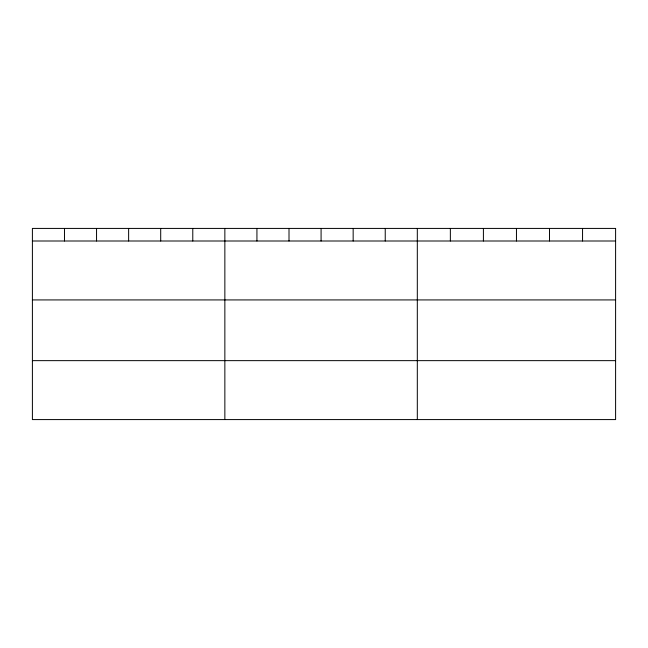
<?xml version="1.0" encoding="UTF-8"?>
<svg xmlns="http://www.w3.org/2000/svg" width="648" height="648" viewBox="0 0 648 648"><rect width="100%" height="100%" fill="white"/><g stroke="black" fill="none" stroke-linecap="round" stroke-linejoin="round"><path stroke-width="0.97" d="M32.4 240.999L615.6 240.999M32.4 299.927L615.6 299.927M32.4 360.644L615.6 360.644M582.552 228.42L582.552 240.999M549.504 228.42L549.504 240.999M516.456 228.42L516.456 240.999M483.408 228.42L483.408 240.999M450.36 228.42L450.36 240.999M417.312 228.42L417.312 419.58M385.236 228.42L385.236 240.999M353.16 228.42L353.16 240.999M321.084 228.42L321.084 240.999M289.008 228.42L289.008 240.999M256.932 228.42L256.932 240.999M224.856 228.42L224.856 419.58M192.78 228.42L192.78 240.999M160.704 228.42L160.704 240.999M128.628 228.42L128.628 240.999M96.552 228.42L96.552 240.999M64.476 228.42L64.476 240.999M615.6 228.42L32.4 228.42L32.4 419.58L615.6 419.58L615.6 228.42"/></g></svg>
